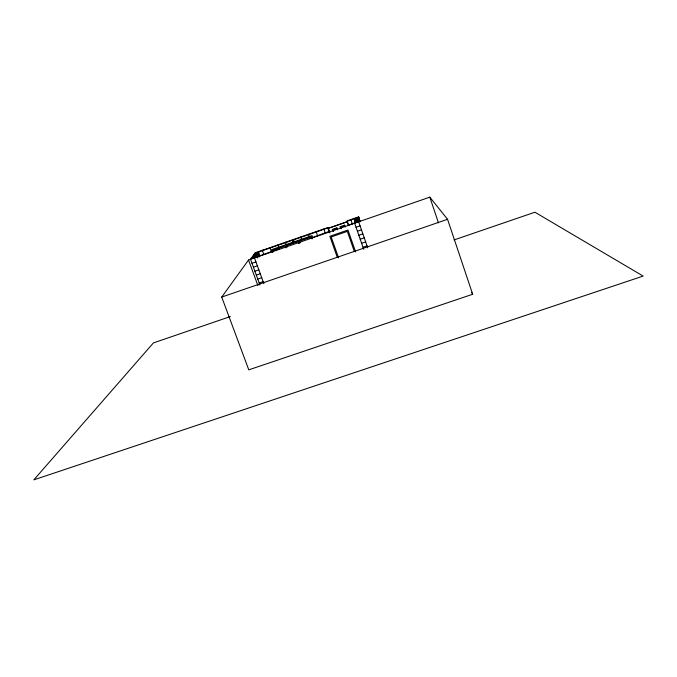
<?xml version="1.0" encoding="UTF-8"?>
<svg xmlns="http://www.w3.org/2000/svg" width="677" height="677" viewBox="0 0 677 677"><rect width="100%" height="100%" fill="white"/><g stroke="black" fill="none" stroke-linecap="round" stroke-linejoin="round"><path stroke-width="1.02" d="M354.782 218.62L354.63 223.215L363.71 249.246M350.931 219.543L352.252 223.825M355.163 222.818L348.384 225.17L348.418 224.722M347.284 221.717L328.133 228.369L347.284 221.717L348.68 225.703M348.384 225.17L347.073 220.88L358.658 216.86L360.012 221.785L358.666 217.901L354.765 219.255M344.686 225.17L340.176 226.736L340.802 228.53L340.176 226.702M344.322 225.864L340.937 227.066L341.53 228.75M336.799 227.878L337.425 229.706L336.799 227.878L332.289 229.469L332.923 231.263M336.444 228.598L333.059 229.799L333.651 231.483M308.619 234.234L309.795 238.549L329.166 231.399M329.056 231.864L327.812 227.574L255.178 252.783L250.524 259.308L259.909 284.983M323.97 228.902L325.197 233.21M316.286 231.568L317.488 235.875M309.795 238.549L309.973 238.059M300.952 236.891L301.417 239.294M299.75 243.17L299.268 240.699L299.97 242.662M293.302 239.548L293.742 241.96L293.97 241.427M293.742 241.96L293.987 241.461M285.66 242.205L286.075 244.625M263.869 283.621L254.493 257.937L258.606 252.005L259.993 255.813L279.398 248.662L273.686 250.642M278.027 244.854L279.102 249.187M270.402 247.503L270.072 248.027L271.452 251.844M262.786 250.143L262.422 250.676L263.81 254.493M221.726 297.068L248.535 260.002L429.81 197.151L447.556 219.289L472.681 294.258L248.781 369.845L221.726 297.068L447.556 219.289M254.789 253.325L327.702 228.022M347.03 221.311L358.666 217.275L360.003 221.134M254.002 254.434L257.852 253.096L259.249 256.938M253.41 255.271L257.277 253.926L258.326 256.82M354.731 220.11L358.666 218.747L359.69 221.684M292.481 241.943L294.444 241.257M292.599 241.943L294.554 241.257M252.597 256.405L256.49 255.051L257.556 257.971M354.706 220.981L358.666 219.61L359.352 221.574M278.983 247.731L283.688 246.098M297.33 241.367L286.523 245.116L287.234 247.071M300.216 240.369L308.72 237.415M251.776 257.556L255.703 256.194M354.68 221.861L358.666 220.482M273.017 250.228L285.296 245.963L286.007 247.934M286.253 245.633L298.083 241.528L298.785 243.5M299.039 241.198L311.378 236.925L312.08 238.896M250.947 258.724L254.899 257.353M354.646 222.758L358.675 221.362M251.971 263.277L255.94 261.897M356.034 227.235L360.071 225.83M253.418 267.229L257.387 265.858M357.431 231.246L361.467 229.85M254.865 271.181L258.826 269.81M358.827 235.249L362.864 233.861M256.304 275.133L260.273 273.762M360.223 239.252L364.26 237.864M257.751 279.076L261.711 277.714M361.62 243.255L365.648 241.867M259.189 283.011L263.15 281.649M363.016 247.249L367.044 245.861M230.315 316.565L153.417 342.909L33.85 479.849L643.15 276.081L534.923 212.223L454.03 239.937M471.581 292.464L472.681 294.258M248.535 260.002L257.886 285.542M272.78 252.538L271.714 249.601L311.995 235.63L312.698 237.593M298.312 241.029L299.014 242.992M328.184 228.132L329.919 233.032M338.576 257.835L331.205 236.95L347.309 231.382L354.283 251.302M327.812 227.574L329.53 232.338M337.222 257.175L329.851 236.298L347.961 230.028L355.637 251.954M344.686 225.136L345.312 226.964M367.738 247.858L358.675 221.811L358.658 216.86M429.81 197.151L438.476 222.877"/></g></svg>
